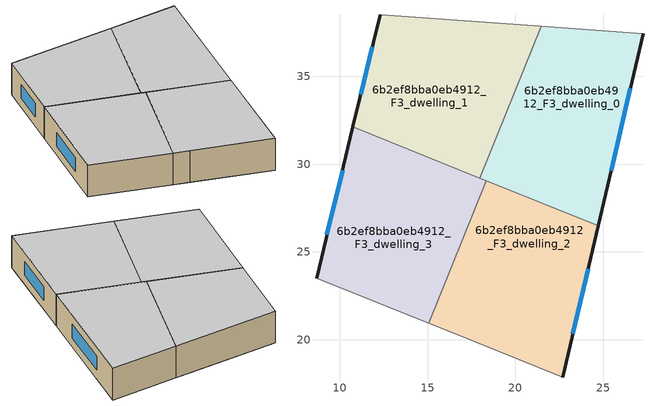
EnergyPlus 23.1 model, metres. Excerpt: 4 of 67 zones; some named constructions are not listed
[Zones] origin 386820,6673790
6b2ef8bba0eb4912_F3_dwelling_0
 floor to 6b2ef8bba0eb4912_F2_dwelling_4 (EU_floor_Construction): 27.26,37.43 25.47,29.75 18.82,31.3 21.46,37.84 z9
 floor to 6b2ef8bba0eb4912_F2_dwelling_3 (EU_floor_Construction): 25.47,29.75 24.71,26.5 17.98,29.21 18.82,31.3 z9
 wall outside (EU_wall_Construction): 24.71,26.5 27.26,37.43 z9:12
 wall to 6b2ef8bba0eb4912_F3_dwelling_1 (EU_wall_Construction): 21.46,37.84 17.98,29.21 z9:12
 wall adiabatic (EU_wall_Construction): 27.26,37.43 21.46,37.84 z9:12
 wall to 6b2ef8bba0eb4912_F3_dwelling_2 (EU_wall_Construction): 18.35,29.06 24.71,26.5 z9:12
 wall to 6b2ef8bba0eb4912_F3_dwelling_3 (EU_wall_Construction): 17.98,29.21 18.35,29.06 z9:12
 window (EU_Window_Construction): 25.44,29.62 26.53,34.3 z9.86:11.14
 ceiling to 6b2ef8bba0eb4912_F4_dwelling_0 (EU_floor_Construction): 24.71,26.5 27.26,37.43 21.46,37.84 17.98,29.21 z12
6b2ef8bba0eb4912_F3_dwelling_1
 floor adiabatic (EU_floor_Construction): 19.96,37.95 17.93,29.23 10.75,32.12 12.29,38.5 z9; 18.82,31.3 17.98,29.21 17.93,29.23 18.43,31.39 z9
 floor to 6b2ef8bba0eb4912_F2_dwelling_4 (EU_floor_Construction): 21.46,37.84 18.82,31.3 18.43,31.39 19.96,37.95 z9
 wall outside (EU_wall_Construction): 12.29,38.5 10.75,32.12 z9:12
 wall adiabatic (EU_wall_Construction): 21.46,37.84 12.29,38.5 z9:12
 wall to 6b2ef8bba0eb4912_F3_dwelling_3 (EU_wall_Construction): 10.75,32.12 17.98,29.21 z9:12
 window (EU_Window_Construction): 11.85,36.68 11.19,33.94 z9.86:11.14
 ceiling to 6b2ef8bba0eb4912_F4_dwelling_1 (EU_floor_Construction): 17.98,29.21 21.46,37.84 12.29,38.5 10.75,32.12 z12
6b2ef8bba0eb4912_F3_dwelling_2
 floor to 6b2ef8bba0eb4912_F2_dwelling_2 (EU_floor_Construction): 23.81,22.63 22.7,17.87 15.92,20.6 16.77,24.27 z9
 floor to 6b2ef8bba0eb4912_F2_dwelling_3 (EU_floor_Construction): 24.71,26.5 23.81,22.63 16.77,24.27 17.26,26.36 18.35,29.06 z9
 floor to 6b2ef8bba0eb4912_F2_dwelling_7 (EU_floor_Construction): 17.26,26.36 15.92,20.6 15.08,20.94 z9
 wall outside (EU_wall_Construction): 22.7,17.87 24.71,26.5 z9:12
 wall to 6b2ef8bba0eb4912_F3_dwelling_3 (EU_wall_Construction): 18.35,29.06 15.08,20.94 z9:12
 wall to 6b2ef8bba0eb4912_F3_dwelling_4 (EU_wall_Construction): 16.3,20.44 22.7,17.87 z9:12
 wall to 6b2ef8bba0eb4912_F3_dwelling_5 (EU_wall_Construction): 15.08,20.94 16.3,20.44 z9:12
 window (EU_Window_Construction): 23.28,20.33 24.14,24.03 z9.86:11.14
 ceiling to 6b2ef8bba0eb4912_F4_dwelling_2 (EU_floor_Construction): 22.7,17.87 24.71,26.5 18.35,29.06 15.08,20.94 z12
6b2ef8bba0eb4912_F3_dwelling_3
 floor to 6b2ef8bba0eb4912_F2_dwelling_7 (EU_floor_Construction): 17.86,28.93 17.26,26.37 15.08,20.94 8.68,23.51 10.4,30.67 z9
 floor to 6b2ef8bba0eb4912_F2_dwelling_8 (EU_floor_Construction): 17.93,29.23 17.86,28.93 10.4,30.67 10.75,32.12 z9
 floor to 6b2ef8bba0eb4912_F2_dwelling_3 (EU_floor_Construction): 18.35,29.06 17.26,26.37 17.93,29.23 z9
 wall outside (EU_wall_Construction): 10.75,32.12 8.68,23.51 z9:12
 wall to 6b2ef8bba0eb4912_F3_dwelling_5 (EU_wall_Construction): 8.68,23.51 15.08,20.94 z9:12
 window (EU_Window_Construction): 10.16,29.66 9.27,25.97 z9.86:11.14
 ceiling to 6b2ef8bba0eb4912_F4_dwelling_3 (EU_floor_Construction): 15.08,20.94 18.35,29.06 10.75,32.12 8.68,23.51 z12
[HVACTEMPLATE:THERMOSTAT] Constant Heating Setpoint=20; Constant Cooling Setpoint=50
EU_HeatOnly_6b2ef8bba0eb4912_F6_dwelling_2; EU_HeatOnly_6b2ef8bba0eb4912_F6_dwelling_3; EU_HeatOnly_6b2ef8bba0eb4912_F6_dwelling_4; EU_HeatOnly_6b2ef8bba0eb4912_F6_dwelling_5; EU_HeatOnly_6b2ef8bba0eb4912_F6_dwelling_6; EU_HeatOnly_6b2ef8bba0eb4912_F6_dwelling_7; EU_HeatOnly_6b2ef8bba0eb4912_F7_dwelling_0; EU_HeatOnly_6b2ef8bba0eb4912_F7_dwelling_1; EU_HeatOnly_6b2ef8bba0eb4912_F7_dwelling_2; EU_HeatOnly_6b2ef8bba0eb4912_F7_dwelling_3; EU_HeatOnly_6b2ef8bba0eb4912_F7_dwelling_4; EU_HeatOnly_6b2ef8bba0eb4912_F7_dwelling_5; EU_HeatOnly_6b2ef8bba0eb4912_F7_dwelling_6; EU_HeatOnly_6b2ef8bba0eb4912_F7_dwelling_7
[SCHEDULE:FILE] Column Number=1; Rows to Skip at Top=0; Number of Hours of Data=8760; Column Separator=Comma; Interpolate to Timestep=No; Minutes per Item=60; Adjust Schedule for Daylight Savings=Yes
Name | File
EU_Step8_GainSchedule_6b2ef8bba0eb4912_F1_dwelling_3_f000 | ../../schedules/6b2ef8bba0eb4912/6b2ef8bba0eb4912_F1_dwelling_3_f000_gain.csv
EU_Step8_GainSchedule_6b2ef8bba0eb4912_F1_dwelling_4_f000 | ../../schedules/6b2ef8bba0eb4912/6b2ef8bba0eb4912_F1_dwelling_4_f000_gain.csv
EU_Step8_GainSchedule_6b2ef8bba0eb4912_F1_dwelling_5_f000 | ../../schedules/6b2ef8bba0eb4912/6b2ef8bba0eb4912_F1_dwelling_5_f000_gain.csv
EU_Step8_GainSchedule_6b2ef8bba0eb4912_F1_dwelling_6_f000 | ../../schedules/6b2ef8bba0eb4912/6b2ef8bba0eb4912_F1_dwelling_6_f000_gain.csv
EU_Step8_GainSchedule_6b2ef8bba0eb4912_F1_dwelling_7_f000 | ../../schedules/6b2ef8bba0eb4912/6b2ef8bba0eb4912_F1_dwelling_7_f000_gain.csv
EU_Step8_GainSchedule_6b2ef8bba0eb4912_F1_dwelling_8_f000 | ../../schedules/6b2ef8bba0eb4912/6b2ef8bba0eb4912_F1_dwelling_8_f000_gain.csv
EU_Step8_GainSchedule_6b2ef8bba0eb4912_F2_dwelling_0_f000 | ../../schedules/6b2ef8bba0eb4912/6b2ef8bba0eb4912_F2_dwelling_0_f000_gain.csv
EU_Step8_GainSchedule_6b2ef8bba0eb4912_F2_dwelling_1_f000 | ../../schedules/6b2ef8bba0eb4912/6b2ef8bba0eb4912_F2_dwelling_1_f000_gain.csv
EU_Step8_GainSchedule_6b2ef8bba0eb4912_F2_dwelling_2_f000 | ../../schedules/6b2ef8bba0eb4912/6b2ef8bba0eb4912_F2_dwelling_2_f000_gain.csv
EU_Step8_GainSchedule_6b2ef8bba0eb4912_F2_dwelling_3_f000 | ../../schedules/6b2ef8bba0eb4912/6b2ef8bba0eb4912_F2_dwelling_3_f000_gain.csv
EU_Step8_GainSchedule_6b2ef8bba0eb4912_F2_dwelling_4_f000 | ../../schedules/6b2ef8bba0eb4912/6b2ef8bba0eb4912_F2_dwelling_4_f000_gain.csv
EU_Step8_GainSchedule_6b2ef8bba0eb4912_F2_dwelling_5_f000 | ../../schedules/6b2ef8bba0eb4912/6b2ef8bba0eb4912_F2_dwelling_5_f000_gain.csv
EU_Step8_GainSchedule_6b2ef8bba0eb4912_F2_dwelling_6_f000 | ../../schedules/6b2ef8bba0eb4912/6b2ef8bba0eb4912_F2_dwelling_6_f000_gain.csv
EU_Step8_GainSchedule_6b2ef8bba0eb4912_F2_dwelling_7_f000 | ../../schedules/6b2ef8bba0eb4912/6b2ef8bba0eb4912_F2_dwelling_7_f000_gain.csv
EU_Step8_GainSchedule_6b2ef8bba0eb4912_F2_dwelling_8_f000 | ../../schedules/6b2ef8bba0eb4912/6b2ef8bba0eb4912_F2_dwelling_8_f000_gain.csv
EU_Step8_GainSchedule_6b2ef8bba0eb4912_F3_dwelling_0_f000 | ../../schedules/6b2ef8bba0eb4912/6b2ef8bba0eb4912_F3_dwelling_0_f000_gain.csv
EU_Step8_GainSchedule_6b2ef8bba0eb4912_F3_dwelling_1_f000 | ../../schedules/6b2ef8bba0eb4912/6b2ef8bba0eb4912_F3_dwelling_1_f000_gain.csv
EU_Step8_GainSchedule_6b2ef8bba0eb4912_F3_dwelling_2_f000 | ../../schedules/6b2ef8bba0eb4912/6b2ef8bba0eb4912_F3_dwelling_2_f000_gain.csv
EU_Step8_GainSchedule_6b2ef8bba0eb4912_F3_dwelling_3_f000 | ../../schedules/6b2ef8bba0eb4912/6b2ef8bba0eb4912_F3_dwelling_3_f000_gain.csv
EU_Step8_GainSchedule_6b2ef8bba0eb4912_F3_dwelling_4_f000 | ../../schedules/6b2ef8bba0eb4912/6b2ef8bba0eb4912_F3_dwelling_4_f000_gain.csv
EU_Step8_GainSchedule_6b2ef8bba0eb4912_F3_dwelling_5_f000 | ../../schedules/6b2ef8bba0eb4912/6b2ef8bba0eb4912_F3_dwelling_5_f000_gain.csv
EU_Step8_GainSchedule_6b2ef8bba0eb4912_F3_dwelling_6_f000 | ../../schedules/6b2ef8bba0eb4912/6b2ef8bba0eb4912_F3_dwelling_6_f000_gain.csv
EU_Step8_GainSchedule_6b2ef8bba0eb4912_F3_dwelling_7_f000 | ../../schedules/6b2ef8bba0eb4912/6b2ef8bba0eb4912_F3_dwelling_7_f000_gain.csv
